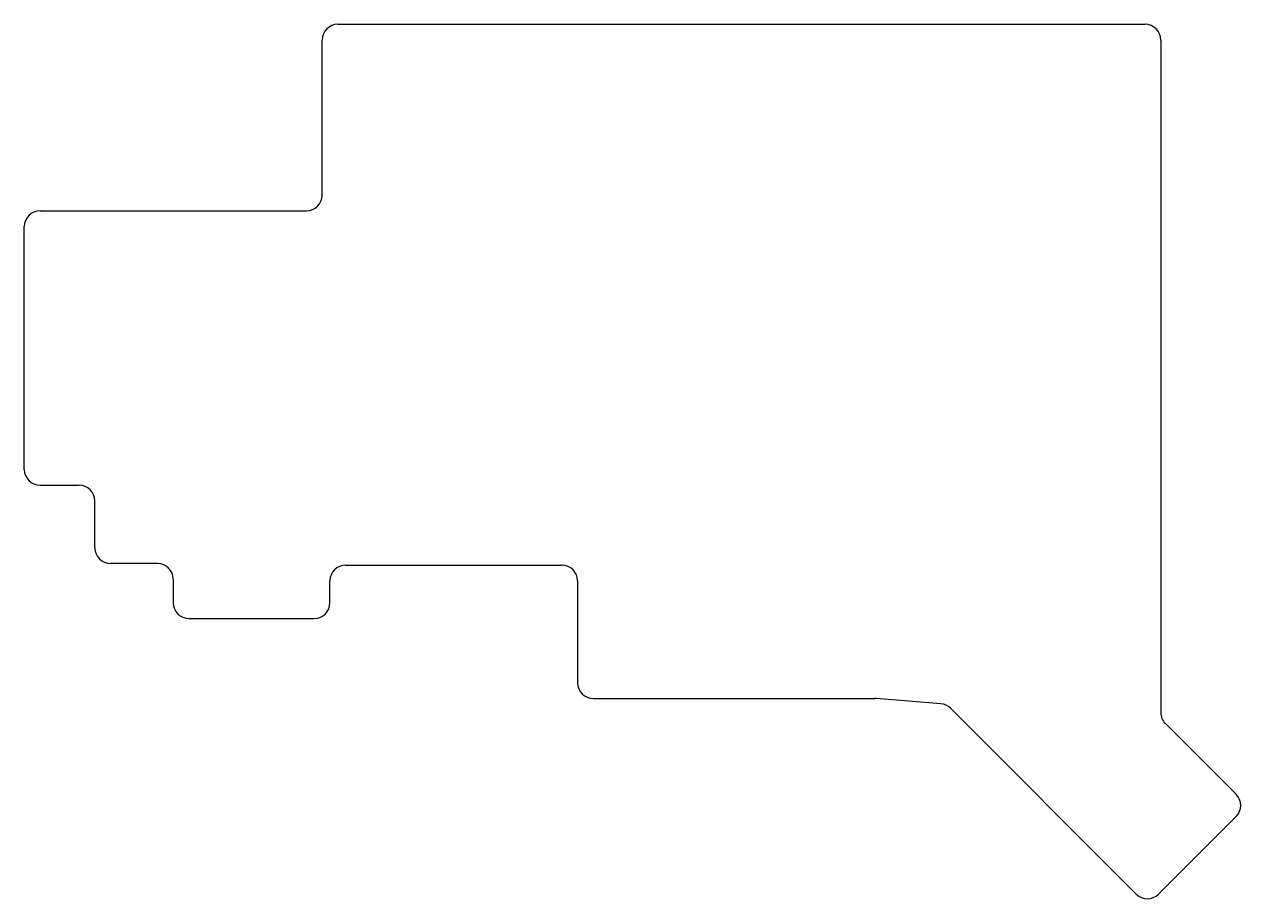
# Model space of a CAD drawing. Header units: millimetres. Extents: x -48 to 107, y -52 to 60.
import ezdxf

# ---------------------------------------------------------------- set-up
doc = ezdxf.new("R2010")
doc.units = ezdxf.units.MM

msp = doc.modelspace()

# ---------------------------------------------------------------- linework, layer by layer
for p, q in [((-8, 60), (95, 60)), ((-10, 38.2), (-10, 58)), ((97, 58), (97, -27.8)), ((-46, 36.2), (-12, 36.2)), ((-48, 3.2), (-48, 34.2)), ((-46, 1.2), (-41, 1.2)), ((-39, -6.8), (-39, -0.8)), ((-31, -8.8), (-37, -8.8)), ((-7, -9), (20.6, -9)), ((-29, -10.8), (-29, -13.8)), ((-9, -13.8), (-9, -11)), ((22.6, -11), (22.6, -24)), ((-27, -15.8), (-11, -15.8)), ((24.6, -26), (60.52, -26)), ((68.93, -26.69), (60.68, -26.01)), ((70.18, -27.27), (93.88, -50.97)), ((97.59, -29.22), (106.61, -38.24)), ((96.71, -50.97), (106.61, -41.07))]:
    msp.add_line(p, q)
for centre, start, end in [((-8, 58), 90, 180), ((95, 58), 0, 90), ((-12, 38.2), 270, 0), ((-46, 34.2), 90, 180), ((-46, 3.2), 180, 270), ((-41, -0.8), 0, 90), ((-37, -6.8), 180, 270), ((-31, -10.8), 0, 90), ((-7, -11), 90, 180), ((20.6, -11), 0, 90), ((-27, -13.8), 180, 270), ((-11, -13.8), 270, 0), ((24.6, -24), 180, 270), ((60.52, -28), 85.2885, 90), ((68.77, -28.68), 45, 85.2885), ((99, -27.8), 180, 225), ((105.2, -39.66), 315, 45), ((95.3, -49.56), 225, 315)]:
    msp.add_arc(centre, 2, start, end)

doc.saveas('drawing.dxf')
